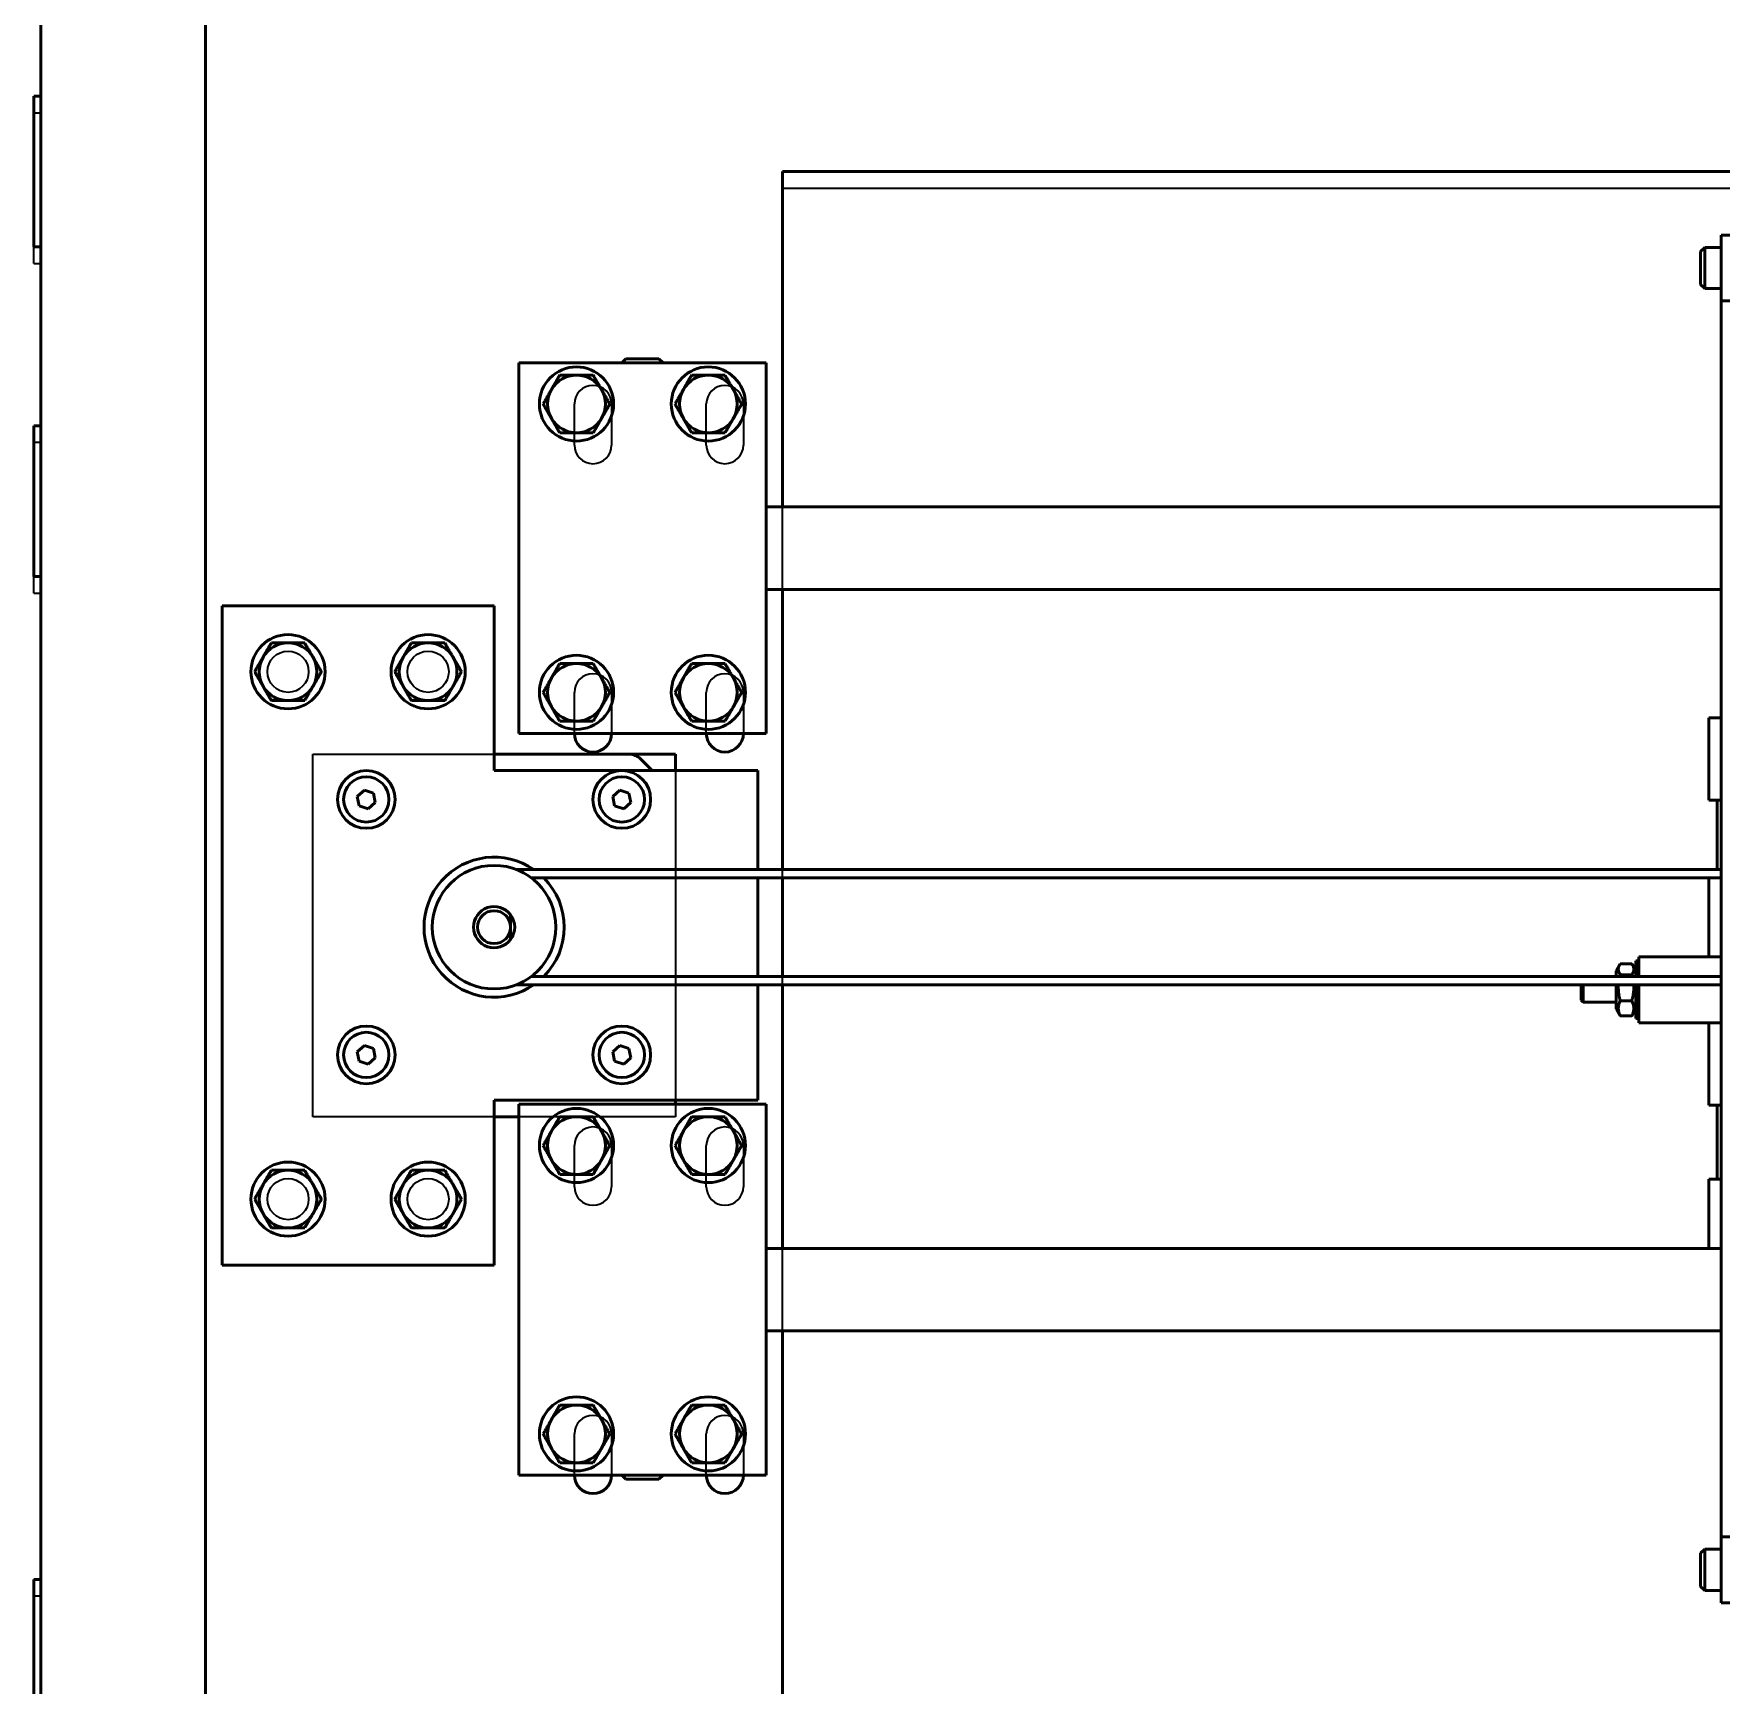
# Model space of a CAD drawing. Header units: millimetres. Extents: x -1328 to 2520, y -765 to 1782.
# Drawn here: x 1871 to 2075.8, y 1271.8 to 1472.2 of the extents above; entities that cross this region are included whole.
import ezdxf

# ---------------------------------------------------------------- set-up
doc = ezdxf.new("R2010")
doc.units = ezdxf.units.MM
doc.header["$LTSCALE"] = 6
doc.layers.add('Reference (ISO)', color=7, linetype='Continuous', lineweight=35)
doc.layers.add('Visible (ISO)', color=7, linetype='Continuous', lineweight=50)

msp = doc.modelspace()

# ---------------------------------------------------------------- linework, layer by layer
at = {"layer": 'Reference (ISO)'}
for p, q in [((1871.88, 1093.46), (1871.88, 1493.46)), ((1891.88, 1493.46), (1891.88, 1113.46)), ((1871.03, 1444.31), (1871.03, 1462.61)), ((1871.03, 1462.61), (1871.88, 1462.61)), ((1961.88, 1453.46), (2276.88, 1453.46)), ((1961.88, 1113.46), (1961.88, 1453.46)), ((1871.03, 1444.31), (1871.88, 1444.31)), ((1936.63, 1422.26), (1936.63, 1427.26)), ((1941.13, 1427.26), (1941.13, 1422.26)), ((1952.63, 1422.26), (1952.63, 1427.26)), ((1957.13, 1427.26), (1957.13, 1422.26)), ((1871.03, 1404.31), (1871.03, 1422.61)), ((1871.03, 1422.61), (1871.88, 1422.61)), ((1871.03, 1404.31), (1871.88, 1404.31)), ((1936.63, 1387.26), (1936.63, 1392.26)), ((1941.13, 1392.26), (1941.13, 1387.26)), ((1952.63, 1387.26), (1952.63, 1392.26)), ((1957.13, 1392.26), (1957.13, 1387.26)), ((1904.88, 1340.76), (1904.88, 1384.76)), ((1904.88, 1384.76), (1948.88, 1384.76)), ((1948.88, 1384.76), (1948.88, 1340.76)), ((1948.88, 1340.76), (1904.88, 1340.76)), ((1936.63, 1332.26), (1936.63, 1337.26)), ((1941.13, 1337.26), (1941.13, 1332.26)), ((1952.63, 1332.26), (1952.63, 1337.26)), ((1957.13, 1337.26), (1957.13, 1332.26)), ((1936.63, 1297.26), (1936.63, 1302.26)), ((1941.13, 1302.26), (1941.13, 1297.26)), ((1952.63, 1297.26), (1952.63, 1302.26)), ((1957.13, 1302.26), (1957.13, 1297.26)), ((1871.03, 1264.31), (1871.03, 1282.61)), ((1871.03, 1282.61), (1871.88, 1282.61))]:
    msp.add_line(p, q, dxfattribs=at)
for centre in [(1901.88, 1394.76), (1918.88, 1394.76), (1901.88, 1330.76), (1918.88, 1330.76)]:
    msp.add_circle(centre, 2.5, dxfattribs=at)
for centre, start, end in [((1938.88, 1427.26), 0, 180), ((1954.88, 1427.26), 0, 180), ((1938.88, 1422.26), 180, 0), ((1954.88, 1422.26), 180, 0), ((1938.88, 1392.26), 0, 180), ((1954.88, 1392.26), 0, 180), ((1938.88, 1387.26), 180, 0), ((1954.88, 1387.26), 180, 0), ((1938.88, 1337.26), 0, 180), ((1954.88, 1337.26), 0, 180), ((1938.88, 1332.26), 180, 0), ((1954.88, 1332.26), 180, 0), ((1938.88, 1302.26), 0, 180), ((1954.88, 1302.26), 0, 180), ((1938.88, 1297.26), 180, 0), ((1954.88, 1297.26), 180, 0)]:
    msp.add_arc(centre, 2.25, start, end, dxfattribs=at)
at = {"layer": 'Visible (ISO)'}
for p, q in [((1871.88, 1095.46), (1871.88, 1495.46)), ((1891.88, 1495.46), (1891.88, 1141.96)), ((1871.03, 1446.31), (1871.03, 1464.61)), ((1871.03, 1464.61), (1871.88, 1464.61)), ((1961.88, 1455.46), (2276.88, 1455.46)), ((1961.88, 1414.76), (1961.88, 1455.46)), ((2075.78, 1447.76), (2075.78, 1439.76)), ((2141.78, 1447.76), (2075.78, 1447.76)), ((1871.03, 1446.31), (1871.88, 1446.31)), ((2073.28, 1445.77), (2073.77, 1446.26)), ((2073.28, 1441.75), (2073.28, 1445.77)), ((2073.77, 1446.26), (2073.77, 1441.26)), ((2075.78, 1446.26), (2073.77, 1446.26)), ((2073.28, 1441.75), (2073.77, 1441.26)), ((2075.78, 1441.26), (2073.77, 1441.26)), ((2141.78, 1439.76), (2075.78, 1439.76)), ((2075.78, 1439.76), (2075.78, 1289.76)), ((2141.78, 1439.76), (2075.78, 1439.76)), ((1929.88, 1432.26), (1929.88, 1387.26)), ((1929.88, 1432.26), (1959.88, 1432.26)), ((1942.87, 1432.75), (1942.38, 1432.26)), ((1942.87, 1432.75), (1946.89, 1432.75)), ((1946.89, 1432.75), (1947.38, 1432.26)), ((1959.88, 1432.26), (1959.88, 1387.26)), ((1871.03, 1406.31), (1871.03, 1424.61)), ((1871.03, 1424.61), (1871.88, 1424.61)), ((2075.78, 1414.76), (1959.88, 1414.76)), ((1871.03, 1406.31), (1871.88, 1406.31)), ((2075.78, 1404.76), (1959.88, 1404.76)), ((1961.88, 1370.76), (1961.88, 1404.76)), ((1926.88, 1402.76), (1893.88, 1402.76)), ((1893.88, 1402.76), (1893.88, 1322.76)), ((1926.88, 1382.76), (1926.88, 1402.76)), ((2075.78, 1389.16), (2074.28, 1389.16)), ((2074.28, 1379.16), (2074.28, 1389.16)), ((1929.88, 1387.26), (1959.88, 1387.26)), ((1926.88, 1384.76), (1948.88, 1384.76)), ((1944.66, 1384.18), (1946.08, 1382.76)), ((1948.88, 1384.76), (1948.88, 1382.76)), ((1926.88, 1382.76), (1958.88, 1382.76)), ((1958.88, 1382.76), (1958.88, 1370.76)), ((1910.28, 1379.63), (1911.15, 1380.39)), ((1911.15, 1380.39), (1912.24, 1380.03)), ((1941.28, 1379.63), (1942.15, 1380.39)), ((1942.15, 1380.39), (1943.24, 1380.03)), ((1910.51, 1378.5), (1910.28, 1379.63)), ((1911.61, 1378.13), (1910.51, 1378.5)), ((1912.47, 1378.89), (1911.61, 1378.13)), ((1912.24, 1380.03), (1912.47, 1378.89)), ((1941.51, 1378.5), (1941.28, 1379.63)), ((1942.61, 1378.13), (1941.51, 1378.5)), ((1943.47, 1378.89), (1942.61, 1378.13)), ((1943.24, 1380.03), (1943.47, 1378.89)), ((2074.28, 1379.16), (2075.78, 1379.16)), ((2075.28, 1379.16), (2075.28, 1370.76)), ((2075.78, 1370.76), (1929.57, 1370.76)), ((1931.38, 1369.76), (2075.78, 1369.76)), ((1958.88, 1369.76), (1958.88, 1357.76)), ((1961.88, 1357.76), (1961.88, 1369.76)), ((2074.28, 1360.16), (2074.28, 1369.76)), ((2065.43, 1359.66), (2065.43, 1358.46)), ((2065.43, 1359.66), (2065.78, 1359.66)), ((2075.78, 1360.16), (2065.78, 1360.16)), ((2065.78, 1360.16), (2065.78, 1357.76)), ((2075.78, 1357.76), (1931.38, 1357.76)), ((2063.03, 1358.46), (2063.45, 1359.18)), ((2063.03, 1358.46), (2063.03, 1357.76)), ((2064.92, 1359.32), (2063.53, 1359.32)), ((2064.92, 1357.99), (2063.53, 1357.99)), ((2065.43, 1358.46), (2065.01, 1359.18)), ((2065.43, 1357.76), (2065.43, 1358.46)), ((1929.57, 1356.76), (2075.78, 1356.76)), ((1958.88, 1356.76), (1958.88, 1342.76)), ((1961.88, 1324.76), (1961.88, 1356.76)), ((2058.78, 1354.91), (2058.78, 1356.76)), ((2059.03, 1356.76), (2059.03, 1354.66)), ((2063.03, 1356.76), (2063.03, 1353.86)), ((2065.43, 1353.86), (2065.43, 1356.76)), ((2065.78, 1356.76), (2065.78, 1352.16)), ((2058.78, 1354.91), (2059.03, 1354.66)), ((2063.03, 1354.66), (2059.03, 1354.66)), ((2063.03, 1353.86), (2063.45, 1353.13)), ((2064.92, 1354.83), (2063.53, 1354.83)), ((2065.43, 1353.86), (2065.01, 1353.13)), ((2065.78, 1354.66), (2065.43, 1354.66)), ((2065.43, 1353.86), (2065.43, 1352.66)), ((2064.92, 1352.99), (2063.53, 1352.99)), ((2065.43, 1352.66), (2065.78, 1352.66)), ((2075.78, 1352.16), (2065.78, 1352.16)), ((2074.28, 1342.16), (2074.28, 1352.16)), ((1910.28, 1348.63), (1911.15, 1349.39)), ((1911.15, 1349.39), (1912.24, 1349.03)), ((1941.28, 1348.63), (1942.15, 1349.39)), ((1942.15, 1349.39), (1943.24, 1349.03)), ((1910.51, 1347.5), (1910.28, 1348.63)), ((1911.61, 1347.13), (1910.51, 1347.5)), ((1912.47, 1347.89), (1911.61, 1347.13)), ((1912.24, 1349.03), (1912.47, 1347.89)), ((1941.51, 1347.5), (1941.28, 1348.63)), ((1942.61, 1347.13), (1941.51, 1347.5)), ((1943.47, 1347.89), (1942.61, 1347.13)), ((1943.24, 1349.03), (1943.47, 1347.89)), ((1926.88, 1322.76), (1926.88, 1342.76)), ((1958.88, 1342.76), (1926.88, 1342.76)), ((1929.88, 1342.26), (1929.88, 1297.26)), ((1929.88, 1342.26), (1959.88, 1342.26)), ((1948.88, 1342.76), (1948.88, 1342.26)), ((1959.88, 1342.26), (1959.88, 1297.26)), ((2074.28, 1342.16), (2075.78, 1342.16)), ((2075.28, 1342.16), (2075.28, 1333.16)), ((1929.88, 1340.76), (1926.88, 1340.76)), ((2075.78, 1333.16), (2074.28, 1333.16)), ((2074.28, 1324.76), (2074.28, 1333.16)), ((2075.78, 1324.76), (1959.88, 1324.76)), ((1893.88, 1322.76), (1926.88, 1322.76)), ((2075.78, 1314.76), (1959.88, 1314.76)), ((1961.88, 1145.86), (1961.88, 1314.76)), ((1929.88, 1297.26), (1959.88, 1297.26)), ((1942.87, 1296.77), (1942.38, 1297.26)), ((1946.89, 1296.77), (1942.87, 1296.77)), ((1946.89, 1296.77), (1947.38, 1297.26)), ((2073.28, 1287.77), (2073.77, 1288.26)), ((2073.77, 1288.26), (2073.77, 1283.26)), ((2075.78, 1288.26), (2073.77, 1288.26)), ((2075.78, 1289.76), (2075.78, 1281.76)), ((2141.78, 1289.76), (2075.78, 1289.76)), ((2075.78, 1289.76), (2141.78, 1289.76)), ((2073.28, 1283.75), (2073.28, 1287.77)), ((1871.03, 1266.31), (1871.03, 1284.61)), ((1871.03, 1284.61), (1871.88, 1284.61)), ((2073.28, 1283.75), (2073.77, 1283.26)), ((2075.78, 1283.26), (2073.77, 1283.26)), ((2141.78, 1281.76), (2075.78, 1281.76))]:
    msp.add_line(p, q, dxfattribs=at)
for centre, radius in [((1936.88, 1427.26), 4.5), ((1952.88, 1427.26), 4.5), ((1901.88, 1394.76), 4.5), ((1918.88, 1394.76), 4.5), ((1936.88, 1392.26), 4.5), ((1952.88, 1392.26), 4.5), ((1911.38, 1379.26), 3.5), ((1942.38, 1379.26), 3.5), ((1911.38, 1379.26), 2.75), ((1942.38, 1379.26), 2.75), ((1926.88, 1363.76), 7.5), ((1926.88, 1363.76), 2), ((1911.38, 1348.26), 3.5), ((1942.38, 1348.26), 3.5), ((1911.38, 1348.26), 2.75), ((1942.38, 1348.26), 2.75), ((1936.88, 1337.26), 4.5), ((1952.88, 1337.26), 4.5), ((1901.88, 1330.76), 4.5), ((1918.88, 1330.76), 4.5), ((1936.88, 1302.26), 4.5), ((1952.88, 1302.26), 4.5)]:
    msp.add_circle(centre, radius, dxfattribs=at)
for centre, radius, start, end in [((1936.88, 1427.26), 3.5, 90, 150), ((1936.88, 1427.26), 3.5, 30, 90), ((1952.88, 1427.26), 3.5, 90, 150), ((1952.88, 1427.26), 3.5, 30, 90), ((1936.88, 1427.26), 3.5, 150, 210), ((1936.88, 1427.26), 3.5, 330, 30), ((1952.88, 1427.26), 3.5, 150, 210), ((1952.88, 1427.26), 3.5, 330, 30), ((1936.88, 1427.26), 3.5, 210, 270), ((1936.88, 1427.26), 3.5, 270, 330), ((1952.88, 1427.26), 3.5, 210, 270), ((1952.88, 1427.26), 3.5, 270, 330), ((1901.88, 1394.76), 3.5, 150, 210), ((1901.88, 1394.76), 3.5, 90, 150), ((1901.88, 1394.76), 3.5, 30, 90), ((1901.88, 1394.76), 3.5, 330, 30), ((1918.88, 1394.76), 3.5, 150, 210), ((1918.88, 1394.76), 3.5, 90, 150), ((1918.88, 1394.76), 3.5, 30, 90), ((1918.88, 1394.76), 3.5, 330, 30), ((1936.88, 1392.26), 3.5, 90, 150), ((1936.88, 1392.26), 3.5, 30, 90), ((1952.88, 1392.26), 3.5, 90, 150), ((1952.88, 1392.26), 3.5, 30, 90), ((1901.88, 1394.76), 3.5, 210, 270), ((1901.88, 1394.76), 3.5, 270, 330), ((1918.88, 1394.76), 3.5, 210, 270), ((1918.88, 1394.76), 3.5, 270, 330), ((1936.88, 1392.26), 3.5, 150, 210), ((1936.88, 1392.26), 3.5, 330, 30), ((1952.88, 1392.26), 3.5, 150, 210), ((1952.88, 1392.26), 3.5, 330, 30), ((1936.88, 1392.26), 3.5, 210, 270), ((1936.88, 1392.26), 3.5, 270, 330), ((1952.88, 1392.26), 3.5, 210, 270), ((1952.88, 1392.26), 3.5, 270, 330), ((1938.88, 1387.26), 2.25, 180, 0), ((1954.88, 1387.26), 2.25, 180, 0), ((1943.25, 1382.76), 2, 45, 90), ((1926.88, 1363.76), 8.5, 55.4397, 304.5603), ((1926.88, 1363.76), 8.5, 315.0991, 44.9009), ((1926.88, 1363.76), 2.5, 36.8699, 323.1301), ((1926.88, 1363.76), 2.5, 323.1301, 36.8699), ((1936.88, 1337.26), 3.5, 90, 150), ((1936.88, 1337.26), 3.5, 30, 90), ((1952.88, 1337.26), 3.5, 90, 150), ((1952.88, 1337.26), 3.5, 30, 90), ((1936.88, 1337.26), 3.5, 150, 210), ((1936.88, 1337.26), 3.5, 330, 30), ((1952.88, 1337.26), 3.5, 150, 210), ((1952.88, 1337.26), 3.5, 330, 30), ((1936.88, 1337.26), 3.5, 210, 270), ((1936.88, 1337.26), 3.5, 270, 330), ((1952.88, 1337.26), 3.5, 210, 270), ((1952.88, 1337.26), 3.5, 270, 330), ((1901.88, 1330.76), 3.5, 90, 150), ((1901.88, 1330.76), 3.5, 30, 90), ((1918.88, 1330.76), 3.5, 90, 150), ((1918.88, 1330.76), 3.5, 30, 90), ((1901.88, 1330.76), 3.5, 150, 210), ((1901.88, 1330.76), 3.5, 330, 30), ((1918.88, 1330.76), 3.5, 150, 210), ((1918.88, 1330.76), 3.5, 330, 30), ((1901.88, 1330.76), 3.5, 210, 270), ((1901.88, 1330.76), 3.5, 270, 330), ((1918.88, 1330.76), 3.5, 210, 270), ((1918.88, 1330.76), 3.5, 270, 330), ((1936.88, 1302.26), 3.5, 90, 150), ((1936.88, 1302.26), 3.5, 30, 90), ((1952.88, 1302.26), 3.5, 90, 150), ((1952.88, 1302.26), 3.5, 30, 90), ((1936.88, 1302.26), 3.5, 150, 210), ((1936.88, 1302.26), 3.5, 330, 30), ((1952.88, 1302.26), 3.5, 150, 210), ((1952.88, 1302.26), 3.5, 330, 30), ((1936.88, 1302.26), 3.5, 210, 270), ((1936.88, 1302.26), 3.5, 270, 330), ((1952.88, 1302.26), 3.5, 210, 270), ((1952.88, 1302.26), 3.5, 270, 330), ((1938.88, 1297.26), 2.25, 180, 0), ((1954.88, 1297.26), 2.25, 180, 0)]:
    msp.add_arc(centre, radius, start, end, dxfattribs=at)
for points, weights in [([(1933.85, 1429.01), (1934.31, 1429.82), (1934.86, 1430.76)], [1, 1.0379548493, 1]), ([(1934.86, 1430.76), (1935.94, 1430.76), (1936.88, 1430.76)], [1, 1.0379548493, 1]), ([(1936.88, 1430.76), (1937.81, 1430.76), (1938.9, 1430.76)], [1, 1.0379548493, 1]), ([(1938.9, 1430.76), (1939.44, 1429.82), (1939.91, 1429.01)], [1, 1.0379548493, 1]), ([(1949.85, 1429.01), (1950.31, 1429.82), (1950.86, 1430.76)], [1, 1.0379548493, 1]), ([(1950.86, 1430.76), (1951.94, 1430.76), (1952.88, 1430.76)], [1, 1.0379548493, 1]), ([(1952.88, 1430.76), (1953.81, 1430.76), (1954.9, 1430.76)], [1, 1.0379548493, 1]), ([(1954.9, 1430.76), (1955.44, 1429.82), (1955.91, 1429.01)], [1, 1.0379548493, 1]), ([(1932.84, 1427.26), (1933.38, 1428.19), (1933.85, 1429.01)], [1, 1.0379548493, 1]), ([(1933.85, 1425.51), (1933.38, 1426.32), (1932.84, 1427.26)], [1, 1.0379548493, 1]), ([(1939.91, 1429.01), (1940.38, 1428.19), (1940.92, 1427.26)], [1, 1.0379548493, 1]), ([(1940.92, 1427.26), (1940.38, 1426.32), (1939.91, 1425.51)], [1, 1.0379548493, 1]), ([(1948.84, 1427.26), (1949.38, 1428.19), (1949.85, 1429.01)], [1, 1.0379548493, 1]), ([(1949.85, 1425.51), (1949.38, 1426.32), (1948.84, 1427.26)], [1, 1.0379548493, 1]), ([(1955.91, 1429.01), (1956.38, 1428.19), (1956.92, 1427.26)], [1, 1.0379548493, 1]), ([(1956.92, 1427.26), (1956.38, 1426.32), (1955.91, 1425.51)], [1, 1.0379548493, 1]), ([(1934.86, 1423.76), (1934.31, 1424.69), (1933.85, 1425.51)], [1, 1.0379548493, 1]), ([(1939.91, 1425.51), (1939.44, 1424.69), (1938.9, 1423.76)], [1, 1.0379548493, 1]), ([(1950.86, 1423.76), (1950.31, 1424.69), (1949.85, 1425.51)], [1, 1.0379548493, 1]), ([(1955.91, 1425.51), (1955.44, 1424.69), (1954.9, 1423.76)], [1, 1.0379548493, 1]), ([(1936.88, 1423.76), (1935.94, 1423.76), (1934.86, 1423.76)], [1, 1.0379548493, 1]), ([(1938.9, 1423.76), (1937.81, 1423.76), (1936.88, 1423.76)], [1, 1.0379548493, 1]), ([(1952.88, 1423.76), (1951.94, 1423.76), (1950.86, 1423.76)], [1, 1.0379548493, 1]), ([(1954.9, 1423.76), (1953.81, 1423.76), (1952.88, 1423.76)], [1, 1.0379548493, 1]), ([(1897.84, 1394.76), (1898.38, 1395.7), (1898.85, 1396.51)], [1, 1.0379548493, 1]), ([(1898.85, 1396.51), (1899.31, 1397.32), (1899.86, 1398.26)], [1, 1.0379548493, 1]), ([(1899.86, 1398.26), (1900.94, 1398.26), (1901.88, 1398.26)], [1, 1.0379548493, 1]), ([(1901.88, 1398.26), (1902.81, 1398.26), (1903.9, 1398.26)], [1, 1.0379548493, 1]), ([(1903.9, 1398.26), (1904.44, 1397.32), (1904.91, 1396.51)], [1, 1.0379548493, 1]), ([(1904.91, 1396.51), (1905.38, 1395.7), (1905.92, 1394.76)], [1, 1.0379548493, 1]), ([(1914.84, 1394.76), (1915.38, 1395.7), (1915.85, 1396.51)], [1, 1.0379548493, 1]), ([(1915.85, 1396.51), (1916.31, 1397.32), (1916.86, 1398.26)], [1, 1.0379548493, 1]), ([(1916.86, 1398.26), (1917.94, 1398.26), (1918.88, 1398.26)], [1, 1.0379548493, 1]), ([(1918.88, 1398.26), (1919.81, 1398.26), (1920.9, 1398.26)], [1, 1.0379548493, 1]), ([(1920.9, 1398.26), (1921.44, 1397.32), (1921.91, 1396.51)], [1, 1.0379548493, 1]), ([(1921.91, 1396.51), (1922.38, 1395.7), (1922.92, 1394.76)], [1, 1.0379548493, 1]), ([(1898.85, 1393.01), (1898.38, 1393.82), (1897.84, 1394.76)], [1, 1.0379548493, 1]), ([(1905.92, 1394.76), (1905.38, 1393.82), (1904.91, 1393.01)], [1, 1.0379548493, 1]), ([(1915.85, 1393.01), (1915.38, 1393.82), (1914.84, 1394.76)], [1, 1.0379548493, 1]), ([(1922.92, 1394.76), (1922.38, 1393.82), (1921.91, 1393.01)], [1, 1.0379548493, 1]), ([(1933.85, 1394.01), (1934.31, 1394.82), (1934.86, 1395.76)], [1, 1.0379548493, 1]), ([(1934.86, 1395.76), (1935.94, 1395.76), (1936.88, 1395.76)], [1, 1.0379548493, 1]), ([(1936.88, 1395.76), (1937.81, 1395.76), (1938.9, 1395.76)], [1, 1.0379548493, 1]), ([(1938.9, 1395.76), (1939.44, 1394.82), (1939.91, 1394.01)], [1, 1.0379548493, 1]), ([(1949.85, 1394.01), (1950.31, 1394.82), (1950.86, 1395.76)], [1, 1.0379548493, 1]), ([(1950.86, 1395.76), (1951.94, 1395.76), (1952.88, 1395.76)], [1, 1.0379548493, 1]), ([(1952.88, 1395.76), (1953.81, 1395.76), (1954.9, 1395.76)], [1, 1.0379548493, 1]), ([(1954.9, 1395.76), (1955.44, 1394.82), (1955.91, 1394.01)], [1, 1.0379548493, 1]), ([(1899.86, 1391.26), (1899.31, 1392.2), (1898.85, 1393.01)], [1, 1.0379548493, 1]), ([(1904.91, 1393.01), (1904.44, 1392.2), (1903.9, 1391.26)], [1, 1.0379548493, 1]), ([(1916.86, 1391.26), (1916.31, 1392.2), (1915.85, 1393.01)], [1, 1.0379548493, 1]), ([(1921.91, 1393.01), (1921.44, 1392.2), (1920.9, 1391.26)], [1, 1.0379548493, 1]), ([(1932.84, 1392.26), (1933.38, 1393.19), (1933.85, 1394.01)], [1, 1.0379548493, 1]), ([(1939.91, 1394.01), (1940.38, 1393.19), (1940.92, 1392.26)], [1, 1.0379548493, 1]), ([(1948.84, 1392.26), (1949.38, 1393.19), (1949.85, 1394.01)], [1, 1.0379548493, 1]), ([(1955.91, 1394.01), (1956.38, 1393.19), (1956.92, 1392.26)], [1, 1.0379548493, 1]), ([(1901.88, 1391.26), (1900.94, 1391.26), (1899.86, 1391.26)], [1, 1.0379548493, 1]), ([(1903.9, 1391.26), (1902.81, 1391.26), (1901.88, 1391.26)], [1, 1.0379548493, 1]), ([(1918.88, 1391.26), (1917.94, 1391.26), (1916.86, 1391.26)], [1, 1.0379548493, 1]), ([(1920.9, 1391.26), (1919.81, 1391.26), (1918.88, 1391.26)], [1, 1.0379548493, 1]), ([(1933.85, 1390.51), (1933.38, 1391.32), (1932.84, 1392.26)], [1, 1.0379548493, 1]), ([(1934.86, 1388.76), (1934.31, 1389.69), (1933.85, 1390.51)], [1, 1.0379548493, 1]), ([(1939.91, 1390.51), (1939.44, 1389.69), (1938.9, 1388.76)], [1, 1.0379548493, 1]), ([(1940.92, 1392.26), (1940.38, 1391.32), (1939.91, 1390.51)], [1, 1.0379548493, 1]), ([(1949.85, 1390.51), (1949.38, 1391.32), (1948.84, 1392.26)], [1, 1.0379548493, 1]), ([(1950.86, 1388.76), (1950.31, 1389.69), (1949.85, 1390.51)], [1, 1.0379548493, 1]), ([(1955.91, 1390.51), (1955.44, 1389.69), (1954.9, 1388.76)], [1, 1.0379548493, 1]), ([(1956.92, 1392.26), (1956.38, 1391.32), (1955.91, 1390.51)], [1, 1.0379548493, 1]), ([(1936.88, 1388.76), (1935.94, 1388.76), (1934.86, 1388.76)], [1, 1.0379548493, 1]), ([(1938.9, 1388.76), (1937.81, 1388.76), (1936.88, 1388.76)], [1, 1.0379548493, 1]), ([(1952.88, 1388.76), (1951.94, 1388.76), (1950.86, 1388.76)], [1, 1.0379548493, 1]), ([(1954.9, 1388.76), (1953.81, 1388.76), (1952.88, 1388.76)], [1, 1.0379548493, 1]), ([(1928.88, 1363.76), (1928.88, 1364.43), (1928.88, 1365.26)], [5.75, 5.74999999999, 5.11111111113]), ([(1928.88, 1362.26), (1928.88, 1363.1), (1928.88, 1363.76)], [5.11111111113, 5.74999999999, 5.75]), ([(2063.53, 1359.32), (2063.08, 1358.66), (2063.53, 1357.99)], [1, 1.15470053838, 1]), ([(2063.53, 1357.99), (2063.5, 1357.88), (2063.47, 1357.76)], [1, 1.00999669113, 1.01870141735]), ([(2064.92, 1357.99), (2065.38, 1358.66), (2064.92, 1359.32)], [1, 1.15470053838, 1]), ([(2064.99, 1357.76), (2064.96, 1357.88), (2064.92, 1357.99)], [1.01870141735, 1.00999669113, 1]), ([(2063.3, 1356.76), (2063.24, 1355.86), (2063.53, 1354.83)], [1.07295290259, 1.09579308595, 1]), ([(2064.92, 1354.83), (2065.22, 1355.86), (2065.16, 1356.76)], [1, 1.09579308595, 1.07295290259]), ([(2063.53, 1354.83), (2063.08, 1353.91), (2063.53, 1352.99)], [1, 1.15470053838, 1]), ([(2064.92, 1352.99), (2065.38, 1353.91), (2064.92, 1354.83)], [1, 1.15470053838, 1]), ([(2063.53, 1352.99), (2063.49, 1353.06), (2063.45, 1353.13)], [1, 1.01417958728, 1.02575982103]), ([(2065.01, 1353.13), (2064.97, 1353.06), (2064.92, 1352.99)], [1.02575982095, 1.01417958724, 1]), ([(1933.85, 1339.01), (1934.31, 1339.82), (1934.86, 1340.76)], [1, 1.0379548493, 1]), ([(1934.86, 1340.76), (1935.94, 1340.76), (1936.88, 1340.76)], [1, 1.0379548493, 1]), ([(1936.88, 1340.76), (1937.81, 1340.76), (1938.9, 1340.76)], [1, 1.0379548493, 1]), ([(1938.9, 1340.76), (1939.44, 1339.82), (1939.91, 1339.01)], [1, 1.0379548493, 1]), ([(1949.85, 1339.01), (1950.31, 1339.82), (1950.86, 1340.76)], [1, 1.0379548493, 1]), ([(1950.86, 1340.76), (1951.94, 1340.76), (1952.88, 1340.76)], [1, 1.0379548493, 1]), ([(1952.88, 1340.76), (1953.81, 1340.76), (1954.9, 1340.76)], [1, 1.0379548493, 1]), ([(1954.9, 1340.76), (1955.44, 1339.82), (1955.91, 1339.01)], [1, 1.0379548493, 1]), ([(1932.84, 1337.26), (1933.38, 1338.19), (1933.85, 1339.01)], [1, 1.0379548493, 1]), ([(1933.85, 1335.51), (1933.38, 1336.32), (1932.84, 1337.26)], [1, 1.0379548493, 1]), ([(1939.91, 1339.01), (1940.38, 1338.19), (1940.92, 1337.26)], [1, 1.0379548493, 1]), ([(1940.92, 1337.26), (1940.38, 1336.32), (1939.91, 1335.51)], [1, 1.0379548493, 1]), ([(1948.84, 1337.26), (1949.38, 1338.19), (1949.85, 1339.01)], [1, 1.0379548493, 1]), ([(1949.85, 1335.51), (1949.38, 1336.32), (1948.84, 1337.26)], [1, 1.0379548493, 1]), ([(1955.91, 1339.01), (1956.38, 1338.19), (1956.92, 1337.26)], [1, 1.0379548493, 1]), ([(1956.92, 1337.26), (1956.38, 1336.32), (1955.91, 1335.51)], [1, 1.0379548493, 1]), ([(1934.86, 1333.76), (1934.31, 1334.69), (1933.85, 1335.51)], [1, 1.0379548493, 1]), ([(1939.91, 1335.51), (1939.44, 1334.69), (1938.9, 1333.76)], [1, 1.0379548493, 1]), ([(1950.86, 1333.76), (1950.31, 1334.69), (1949.85, 1335.51)], [1, 1.0379548493, 1]), ([(1955.91, 1335.51), (1955.44, 1334.69), (1954.9, 1333.76)], [1, 1.0379548493, 1]), ([(1898.85, 1332.51), (1899.31, 1333.32), (1899.86, 1334.26)], [1, 1.0379548493, 1]), ([(1899.86, 1334.26), (1900.94, 1334.26), (1901.88, 1334.26)], [1, 1.0379548493, 1]), ([(1901.88, 1334.26), (1902.81, 1334.26), (1903.9, 1334.26)], [1, 1.0379548493, 1]), ([(1903.9, 1334.26), (1904.44, 1333.32), (1904.91, 1332.51)], [1, 1.0379548493, 1]), ([(1915.85, 1332.51), (1916.31, 1333.32), (1916.86, 1334.26)], [1, 1.0379548493, 1]), ([(1916.86, 1334.26), (1917.94, 1334.26), (1918.88, 1334.26)], [1, 1.0379548493, 1]), ([(1918.88, 1334.26), (1919.81, 1334.26), (1920.9, 1334.26)], [1, 1.0379548493, 1]), ([(1920.9, 1334.26), (1921.44, 1333.32), (1921.91, 1332.51)], [1, 1.0379548493, 1]), ([(1936.88, 1333.76), (1935.94, 1333.76), (1934.86, 1333.76)], [1, 1.0379548493, 1]), ([(1938.9, 1333.76), (1937.81, 1333.76), (1936.88, 1333.76)], [1, 1.0379548493, 1]), ([(1952.88, 1333.76), (1951.94, 1333.76), (1950.86, 1333.76)], [1, 1.0379548493, 1]), ([(1954.9, 1333.76), (1953.81, 1333.76), (1952.88, 1333.76)], [1, 1.0379548493, 1]), ([(1897.84, 1330.76), (1898.38, 1331.7), (1898.85, 1332.51)], [1, 1.0379548493, 1]), ([(1904.91, 1332.51), (1905.38, 1331.7), (1905.92, 1330.76)], [1, 1.0379548493, 1]), ([(1914.84, 1330.76), (1915.38, 1331.7), (1915.85, 1332.51)], [1, 1.0379548493, 1]), ([(1921.91, 1332.51), (1922.38, 1331.7), (1922.92, 1330.76)], [1, 1.0379548493, 1]), ([(1898.85, 1329.01), (1898.38, 1329.82), (1897.84, 1330.76)], [1, 1.0379548493, 1]), ([(1899.86, 1327.26), (1899.31, 1328.2), (1898.85, 1329.01)], [1, 1.0379548493, 1]), ([(1904.91, 1329.01), (1904.44, 1328.2), (1903.9, 1327.26)], [1, 1.0379548493, 1]), ([(1905.92, 1330.76), (1905.38, 1329.82), (1904.91, 1329.01)], [1, 1.0379548493, 1]), ([(1915.85, 1329.01), (1915.38, 1329.82), (1914.84, 1330.76)], [1, 1.0379548493, 1]), ([(1916.86, 1327.26), (1916.31, 1328.2), (1915.85, 1329.01)], [1, 1.0379548493, 1]), ([(1921.91, 1329.01), (1921.44, 1328.2), (1920.9, 1327.26)], [1, 1.0379548493, 1]), ([(1922.92, 1330.76), (1922.38, 1329.82), (1921.91, 1329.01)], [1, 1.0379548493, 1]), ([(1901.88, 1327.26), (1900.94, 1327.26), (1899.86, 1327.26)], [1, 1.0379548493, 1]), ([(1903.9, 1327.26), (1902.81, 1327.26), (1901.88, 1327.26)], [1, 1.0379548493, 1]), ([(1918.88, 1327.26), (1917.94, 1327.26), (1916.86, 1327.26)], [1, 1.0379548493, 1]), ([(1920.9, 1327.26), (1919.81, 1327.26), (1918.88, 1327.26)], [1, 1.0379548493, 1]), ([(1933.85, 1304.01), (1934.31, 1304.82), (1934.86, 1305.76)], [1, 1.0379548493, 1]), ([(1934.86, 1305.76), (1935.94, 1305.76), (1936.88, 1305.76)], [1, 1.0379548493, 1]), ([(1936.88, 1305.76), (1937.81, 1305.76), (1938.9, 1305.76)], [1, 1.0379548493, 1]), ([(1938.9, 1305.76), (1939.44, 1304.82), (1939.91, 1304.01)], [1, 1.0379548493, 1]), ([(1949.85, 1304.01), (1950.31, 1304.82), (1950.86, 1305.76)], [1, 1.0379548493, 1]), ([(1950.86, 1305.76), (1951.94, 1305.76), (1952.88, 1305.76)], [1, 1.0379548493, 1]), ([(1952.88, 1305.76), (1953.81, 1305.76), (1954.9, 1305.76)], [1, 1.0379548493, 1]), ([(1954.9, 1305.76), (1955.44, 1304.82), (1955.91, 1304.01)], [1, 1.0379548493, 1]), ([(1932.84, 1302.26), (1933.38, 1303.19), (1933.85, 1304.01)], [1, 1.0379548493, 1]), ([(1933.85, 1300.51), (1933.38, 1301.32), (1932.84, 1302.26)], [1, 1.0379548493, 1]), ([(1939.91, 1304.01), (1940.38, 1303.19), (1940.92, 1302.26)], [1, 1.0379548493, 1]), ([(1940.92, 1302.26), (1940.38, 1301.32), (1939.91, 1300.51)], [1, 1.0379548493, 1]), ([(1948.84, 1302.26), (1949.38, 1303.19), (1949.85, 1304.01)], [1, 1.0379548493, 1]), ([(1949.85, 1300.51), (1949.38, 1301.32), (1948.84, 1302.26)], [1, 1.0379548493, 1]), ([(1955.91, 1304.01), (1956.38, 1303.19), (1956.92, 1302.26)], [1, 1.0379548493, 1]), ([(1956.92, 1302.26), (1956.38, 1301.32), (1955.91, 1300.51)], [1, 1.0379548493, 1]), ([(1934.86, 1298.76), (1934.31, 1299.69), (1933.85, 1300.51)], [1, 1.0379548493, 1]), ([(1939.91, 1300.51), (1939.44, 1299.69), (1938.9, 1298.76)], [1, 1.0379548493, 1]), ([(1950.86, 1298.76), (1950.31, 1299.69), (1949.85, 1300.51)], [1, 1.0379548493, 1]), ([(1955.91, 1300.51), (1955.44, 1299.69), (1954.9, 1298.76)], [1, 1.0379548493, 1]), ([(1936.88, 1298.76), (1935.94, 1298.76), (1934.86, 1298.76)], [1, 1.0379548493, 1]), ([(1938.9, 1298.76), (1937.81, 1298.76), (1936.88, 1298.76)], [1, 1.0379548493, 1]), ([(1952.88, 1298.76), (1951.94, 1298.76), (1950.86, 1298.76)], [1, 1.0379548493, 1]), ([(1954.9, 1298.76), (1953.81, 1298.76), (1952.88, 1298.76)], [1, 1.0379548493, 1])]:
    msp.add_rational_spline(points, weights, degree=2, dxfattribs=at)

doc.saveas('drawing.dxf')
